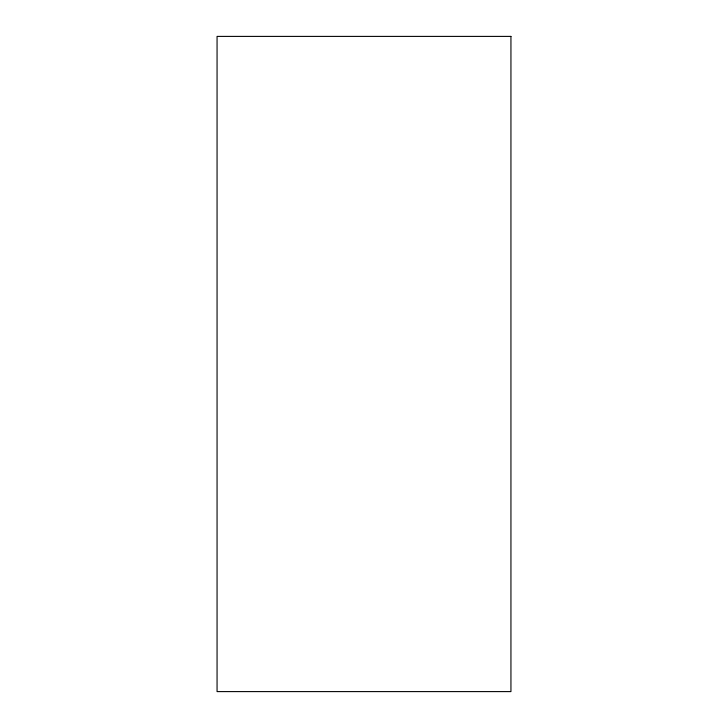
<?xml version="1.0" encoding="UTF-8"?>
<svg xmlns="http://www.w3.org/2000/svg" width="728" height="728" viewBox="0 0 728 728"><rect width="100%" height="100%" fill="white"/><g stroke="black" fill="none" stroke-linecap="round" stroke-linejoin="round"><path stroke-width="1.09" d="M510.938 36.4L217.062 36.4L217.062 691.6L510.938 691.6L510.938 36.4"/></g></svg>
